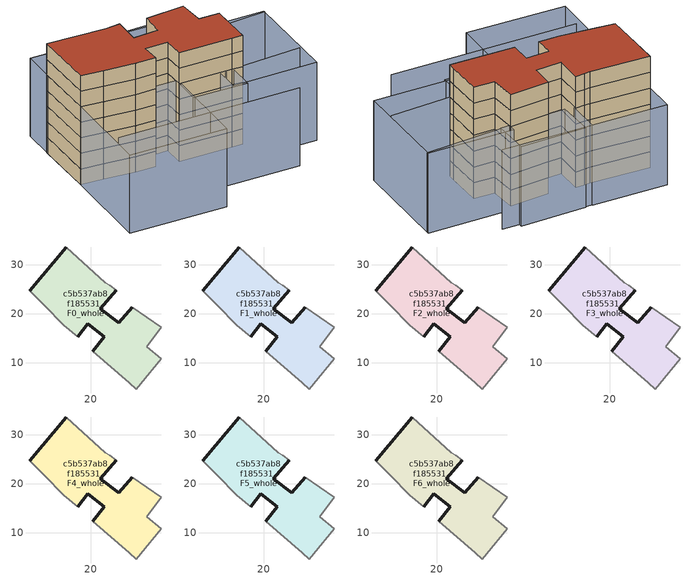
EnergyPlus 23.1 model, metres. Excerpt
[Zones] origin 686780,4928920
c5b537ab8f185531_F0_whole
 floor ground (EU_floor_Construction): 25.17,24.76 21.88,21.01 25.67,18.19 28.47,21.3 34.34,17.18 31.47,13.26 34.38,10.8 30.15,5.63 29.28,4.59 27.8,5.86 20.34,12.29 22.76,15.26 19.36,17.89 17.35,15.25 14.48,17.65 10.45,21.71 7.51,24.68 14.94,33.62 22.98,26.36 23.81,25.75 z0
 wall outside (EU_wall_Construction): 28.47,21.3 25.67,18.19 21.88,21.01 25.17,24.76 / 14.94,33.62 7.51,24.68 / 17.35,15.25 19.36,17.89 22.76,15.26 20.34,12.29 z0:3
 wall adiabatic (EU_wall_Construction): 25.17,24.76 23.81,25.75 22.98,26.36 14.94,33.62 / 7.51,24.68 10.45,21.71 14.48,17.65 17.35,15.25 / 20.34,12.29 27.8,5.86 29.28,4.59 30.15,5.63 34.38,10.8 31.47,13.26 34.34,17.18 28.47,21.3 z0:3
c5b537ab8f185531_F1_whole
 floor to c5b537ab8f185531_F0_whole (EU_floor_Construction): 25.17,24.76 21.88,21.01 25.67,18.19 28.47,21.3 34.34,17.18 31.47,13.26 34.38,10.8 30.15,5.63 29.28,4.59 27.8,5.86 20.34,12.29 22.76,15.26 19.36,17.89 17.35,15.25 14.48,17.65 10.45,21.71 7.51,24.68 14.94,33.62 22.98,26.36 23.81,25.75 z3
 wall outside (EU_wall_Construction): 28.47,21.3 25.67,18.19 21.88,21.01 25.17,24.76 / 14.94,33.62 7.51,24.68 / 17.35,15.25 19.36,17.89 22.76,15.26 20.34,12.29 z3:6
 wall adiabatic (EU_wall_Construction): 25.17,24.76 23.81,25.75 22.98,26.36 14.94,33.62 / 7.51,24.68 10.45,21.71 14.48,17.65 17.35,15.25 / 20.34,12.29 27.8,5.86 29.28,4.59 30.15,5.63 34.38,10.8 31.47,13.26 34.34,17.18 28.47,21.3 z3:6
c5b537ab8f185531_F2_whole
 floor to c5b537ab8f185531_F1_whole (EU_floor_Construction): 25.17,24.76 21.88,21.01 25.67,18.19 28.47,21.3 34.34,17.18 31.47,13.26 34.38,10.8 30.15,5.63 29.28,4.59 27.8,5.86 20.34,12.29 22.76,15.26 19.36,17.89 17.35,15.25 14.48,17.65 10.45,21.71 7.51,24.68 14.94,33.62 22.98,26.36 23.81,25.75 z6
 wall outside (EU_wall_Construction): 28.47,21.3 25.67,18.19 21.88,21.01 25.17,24.76 / 14.94,33.62 7.51,24.68 / 17.35,15.25 19.36,17.89 22.76,15.26 20.34,12.29 z6:9
 wall adiabatic (EU_wall_Construction): 25.17,24.76 23.81,25.75 22.98,26.36 14.94,33.62 / 7.51,24.68 10.45,21.71 14.48,17.65 17.35,15.25 / 20.34,12.29 27.8,5.86 29.28,4.59 30.15,5.63 34.38,10.8 31.47,13.26 34.34,17.18 28.47,21.3 z6:9
c5b537ab8f185531_F3_whole
 floor to c5b537ab8f185531_F2_whole (EU_floor_Construction): 25.17,24.76 21.88,21.01 25.67,18.19 28.47,21.3 34.34,17.18 31.47,13.26 34.38,10.8 30.15,5.63 29.28,4.59 27.8,5.86 20.34,12.29 22.76,15.26 19.36,17.89 17.35,15.25 14.48,17.65 10.45,21.71 7.51,24.68 14.94,33.62 22.98,26.36 23.81,25.75 z9
 wall outside (EU_wall_Construction): 28.47,21.3 25.67,18.19 21.88,21.01 25.17,24.76 / 14.94,33.62 7.51,24.68 / 17.35,15.25 19.36,17.89 22.76,15.26 20.34,12.29 z9:12
 wall adiabatic (EU_wall_Construction): 25.17,24.76 23.81,25.75 22.98,26.36 14.94,33.62 / 7.51,24.68 10.45,21.71 14.48,17.65 17.35,15.25 / 20.34,12.29 27.8,5.86 29.28,4.59 30.15,5.63 34.38,10.8 31.47,13.26 34.34,17.18 28.47,21.3 z9:12
c5b537ab8f185531_F4_whole
 floor to c5b537ab8f185531_F3_whole (EU_floor_Construction): 25.17,24.76 21.88,21.01 25.67,18.19 28.47,21.3 34.34,17.18 31.47,13.26 34.38,10.8 30.15,5.63 29.28,4.59 27.8,5.86 20.34,12.29 22.76,15.26 19.36,17.89 17.35,15.25 14.48,17.65 10.45,21.71 7.51,24.68 14.94,33.62 22.98,26.36 23.81,25.75 z12
 wall outside (EU_wall_Construction): 28.47,21.3 25.67,18.19 21.88,21.01 25.17,24.76 / 14.94,33.62 7.51,24.68 / 17.35,15.25 19.36,17.89 22.76,15.26 20.34,12.29 z12:15
 wall adiabatic (EU_wall_Construction): 25.17,24.76 23.81,25.75 22.98,26.36 14.94,33.62 / 7.51,24.68 10.45,21.71 14.48,17.65 17.35,15.25 / 20.34,12.29 27.8,5.86 29.28,4.59 30.15,5.63 34.38,10.8 31.47,13.26 34.34,17.18 28.47,21.3 z12:15
c5b537ab8f185531_F5_whole
 floor to c5b537ab8f185531_F4_whole (EU_floor_Construction): 25.17,24.76 21.88,21.01 25.67,18.19 28.47,21.3 34.34,17.18 31.47,13.26 34.38,10.8 30.15,5.63 29.28,4.59 27.8,5.86 20.34,12.29 22.76,15.26 19.36,17.89 17.35,15.25 14.48,17.65 10.45,21.71 7.51,24.68 14.94,33.62 22.98,26.36 23.81,25.75 z15
 wall outside (EU_wall_Construction): 28.47,21.3 25.67,18.19 21.88,21.01 25.17,24.76 / 14.94,33.62 7.51,24.68 / 17.35,15.25 19.36,17.89 22.76,15.26 20.34,12.29 z15:18
 wall adiabatic (EU_wall_Construction): 25.17,24.76 23.81,25.75 22.98,26.36 14.94,33.62 / 7.51,24.68 10.45,21.71 14.48,17.65 17.35,15.25 / 20.34,12.29 27.8,5.86 29.28,4.59 30.15,5.63 34.38,10.8 31.47,13.26 34.34,17.18 28.47,21.3 z15:18
c5b537ab8f185531_F6_whole
 floor to c5b537ab8f185531_F5_whole (EU_floor_Construction): 25.17,24.76 21.88,21.01 25.67,18.19 28.47,21.3 34.34,17.18 31.47,13.26 34.38,10.8 30.15,5.63 29.28,4.59 27.8,5.86 20.34,12.29 22.76,15.26 19.36,17.89 17.35,15.25 14.48,17.65 10.45,21.71 7.51,24.68 14.94,33.62 22.98,26.36 23.81,25.75 z18
 wall outside (EU_wall_Construction): 28.47,21.3 25.67,18.19 21.88,21.01 25.17,24.76 / 14.94,33.62 7.51,24.68 / 17.35,15.25 19.36,17.89 22.76,15.26 20.34,12.29 z18:21
 wall adiabatic (EU_wall_Construction): 25.17,24.76 23.81,25.75 22.98,26.36 14.94,33.62 / 7.51,24.68 10.45,21.71 14.48,17.65 17.35,15.25 / 20.34,12.29 27.8,5.86 29.28,4.59 30.15,5.63 34.38,10.8 31.47,13.26 34.34,17.18 28.47,21.3 z18:21
 roof outside (EU_roof_Construction): 30.15,5.63 34.38,10.8 31.47,13.26 34.34,17.18 28.47,21.3 25.67,18.19 21.88,21.01 25.17,24.76 23.81,25.75 22.98,26.36 14.94,33.62 7.51,24.68 10.45,21.71 14.48,17.65 17.35,15.25 19.36,17.89 22.76,15.26 20.34,12.29 27.8,5.86 29.28,4.59 z21
shading: 26.84,6.59 38.27,-2 / 0.61,15.15 26.49,-6.69 / 46.77,7.64 35.44,15.92 / 41.46,18.54 18.79,37.99 / 46.97,7.88 35.02,-6.32 / 35.02,-6.32 23.05,3.76 / 23.05,3.76 35,17.95 / 35,17.95 46.97,7.88 / 35.37,15.86 26,23.26 / 26,23.26 30.11,28.46 / 30.11,28.46 39.48,21.06 / 39.48,21.06 35.37,15.86 / 17.03,8.49 20.38,12.34 / 20.38,12.34 27.98,5.7 / 27.98,5.7 24.63,1.86 / 24.63,1.86 17.03,8.49 / 9.9,-0.3 -3.82,11.48 / -3.82,11.48 7.51,24.68 / 7.51,24.68 21.23,12.9 / 21.23,12.9 9.9,-0.3 / 18.72,38.11 29.11,29.26 / 29.11,29.26 25.1,24.56 / 25.1,24.56 14.72,33.4 / 14.72,33.4 18.72,38.11 z0:15
[Building]
EU S2 Campaign: North Axis=0; Terrain=City; Solar Distribution=FullExterior
[Site:Location]
Bologna: Latitude=44.5; Longitude=11.25; Time Zone=1; Elevation=37
[SizingPeriod:WeatherFileDays]
AnnualSizingPeriod: Begin Month=1; Begin Day of Month=1; End Month=12; End Day of Month=31; Day of Week for Start Day=Monday; Use Weather File Daylight Saving Period=No; Use Weather File Rain and Snow Indicators=No
[MATERIAL]
EU_InternalMass_Material: Roughness=MediumRough; Thickness=0.1; Conductivity=1; Density=1800; Specific Heat=900; Thermal Absorptance=0.9; Solar Absorptance=0.7; Visible Absorptance=0.7
[MATERIAL:NOMASS] Roughness=MediumRough; Thermal Absorptance=0.9; Solar Absorptance=0.7; Visible Absorptance=0.7
Name | Thermal Resistance
EU_wall_NoMass | 0.905828
EU_roof_NoMass | 0.37593
EU_floor_NoMass | 0.67114
[CONSTRUCTION]
EU_wall_Construction: EU_wall_NoMass
EU_roof_Construction: EU_roof_NoMass
EU_floor_Construction: EU_floor_NoMass
EU_InternalMass_Construction: EU_InternalMass_Material
[ZONE] Type=1; Multiplier=1; Ceiling Height=autocalculate; Floor Area=autocalculate; Part of Total Floor Area=Yes
Name | Volume
c5b537ab8f185531_F0_whole | 920.002
c5b537ab8f185531_F1_whole; c5b537ab8f185531_F2_whole; c5b537ab8f185531_F3_whole; c5b537ab8f185531_F4_whole; c5b537ab8f185531_F5_whole; c5b537ab8f185531_F6_whole | 920.005
[INTERNALMASS] Construction=EU_InternalMass_Construction; Surface Area=306.668
Name | Zone or ZoneList
c5b537ab8f185531_F0_whole_EU_InternalMass | c5b537ab8f185531_F0_whole
c5b537ab8f185531_F1_whole_EU_InternalMass | c5b537ab8f185531_F1_whole
c5b537ab8f185531_F2_whole_EU_InternalMass | c5b537ab8f185531_F2_whole
c5b537ab8f185531_F3_whole_EU_InternalMass | c5b537ab8f185531_F3_whole
c5b537ab8f185531_F4_whole_EU_InternalMass | c5b537ab8f185531_F4_whole
c5b537ab8f185531_F5_whole_EU_InternalMass | c5b537ab8f185531_F5_whole
c5b537ab8f185531_F6_whole_EU_InternalMass | c5b537ab8f185531_F6_whole
[OTHEREQUIPMENT] Fuel Type=Electricity; Design Level Calculation Method=Watts/Area; Power per Zone Floor Area=1; Fraction Latent=0; Fraction Radiant=0; Fraction Lost=0; Carbon Dioxide Generation Rate=0; EndUse Subcategory=EU_Step8_InternalGains
Name | Zone or ZoneList or Space or SpaceList | Schedule
EU_Step8_InternalGain_c5b537ab8f185531_F0_whole_f000 | c5b537ab8f185531_F0_whole | EU_Step8_GainSchedule_c5b537ab8f185531_F0_whole_f000
EU_Step8_InternalGain_c5b537ab8f185531_F1_whole_f000 | c5b537ab8f185531_F1_whole | EU_Step8_GainSchedule_c5b537ab8f185531_F1_whole_f000
EU_Step8_InternalGain_c5b537ab8f185531_F2_whole_f000 | c5b537ab8f185531_F2_whole | EU_Step8_GainSchedule_c5b537ab8f185531_F2_whole_f000
EU_Step8_InternalGain_c5b537ab8f185531_F3_whole_f000 | c5b537ab8f185531_F3_whole | EU_Step8_GainSchedule_c5b537ab8f185531_F3_whole_f000
EU_Step8_InternalGain_c5b537ab8f185531_F4_whole_f000 | c5b537ab8f185531_F4_whole | EU_Step8_GainSchedule_c5b537ab8f185531_F4_whole_f000
EU_Step8_InternalGain_c5b537ab8f185531_F5_whole_f000 | c5b537ab8f185531_F5_whole | EU_Step8_GainSchedule_c5b537ab8f185531_F5_whole_f000
EU_Step8_InternalGain_c5b537ab8f185531_F6_whole_f000 | c5b537ab8f185531_F6_whole | EU_Step8_GainSchedule_c5b537ab8f185531_F6_whole_f000
[ZONEVENTILATION:DESIGNFLOWRATE] Schedule=EU_AlwaysOn; Design Flow Rate Calculation Method=AirChanges/Hour; Air Changes per Hour=0.73129; Ventilation Type=Natural; Fan Pressure Rise=0; Fan Total Efficiency=1; Constant Term Coefficient=1; Temperature Term Coefficient=0; Velocity Term Coefficient=0; Velocity Squared Term Coefficient=0; Minimum Indoor Temperature=-100; Maximum Indoor Temperature=100; Delta Temperature=-100; Minimum Outdoor Temperature=-100; Maximum Outdoor Temperature=100; Maximum Wind Speed=40
Name | Zone or ZoneList or Space or SpaceList
EU_ConstantAir_c5b537ab8f185531_F0_whole | c5b537ab8f185531_F0_whole
EU_ConstantAir_c5b537ab8f185531_F1_whole | c5b537ab8f185531_F1_whole
EU_ConstantAir_c5b537ab8f185531_F2_whole | c5b537ab8f185531_F2_whole
EU_ConstantAir_c5b537ab8f185531_F3_whole | c5b537ab8f185531_F3_whole
EU_ConstantAir_c5b537ab8f185531_F4_whole | c5b537ab8f185531_F4_whole
EU_ConstantAir_c5b537ab8f185531_F5_whole | c5b537ab8f185531_F5_whole
EU_ConstantAir_c5b537ab8f185531_F6_whole | c5b537ab8f185531_F6_whole
[HVACTEMPLATE:THERMOSTAT] Constant Heating Setpoint=20; Constant Cooling Setpoint=50
EU_HeatOnly_c5b537ab8f185531_F0_whole; EU_HeatOnly_c5b537ab8f185531_F1_whole; EU_HeatOnly_c5b537ab8f185531_F2_whole; EU_HeatOnly_c5b537ab8f185531_F3_whole; EU_HeatOnly_c5b537ab8f185531_F4_whole; EU_HeatOnly_c5b537ab8f185531_F5_whole; EU_HeatOnly_c5b537ab8f185531_F6_whole
[HVACTEMPLATE:ZONE:IDEALLOADSAIRSYSTEM] System Availability Schedule=EU_AlwaysOn; Maximum Heating Supply Air Temperature=50; Minimum Cooling Supply Air Temperature=13; Maximum Heating Supply Air Humidity Ratio=0.0156; Minimum Cooling Supply Air Humidity Ratio=0.0077; Heating Limit=NoLimit; Cooling Limit=NoLimit; Heating Availability Schedule=EU_AlwaysOn; Cooling Availability Schedule=EU_CoolingOff; Dehumidification Control Type=ConstantSensibleHeatRatio; Cooling Sensible Heat Ratio=0.7; Dehumidification Setpoint=60; Humidification Control Type=None; Humidification Setpoint=30; Outdoor Air Method=None; Outdoor Air Flow Rate per Person=0.00944; Outdoor Air Flow Rate per Zone Floor Area=0; Outdoor Air Flow Rate per Zone=0; Demand Controlled Ventilation Type=None; Outdoor Air Economizer Type=NoEconomizer; Heat Recovery Type=None; Sensible Heat Recovery Effectiveness=0.7; Latent Heat Recovery Effectiveness=0.65
Name | Template Thermostat
c5b537ab8f185531_F0_whole | EU_HeatOnly_c5b537ab8f185531_F0_whole
c5b537ab8f185531_F1_whole | EU_HeatOnly_c5b537ab8f185531_F1_whole
c5b537ab8f185531_F2_whole | EU_HeatOnly_c5b537ab8f185531_F2_whole
c5b537ab8f185531_F3_whole | EU_HeatOnly_c5b537ab8f185531_F3_whole
c5b537ab8f185531_F4_whole | EU_HeatOnly_c5b537ab8f185531_F4_whole
c5b537ab8f185531_F5_whole | EU_HeatOnly_c5b537ab8f185531_F5_whole
c5b537ab8f185531_F6_whole | EU_HeatOnly_c5b537ab8f185531_F6_whole
[SIZING:ZONE] Zone Cooling Design Supply Air Temperature Input Method=SupplyAirTemperature; Zone Cooling Design Supply Air Temperature=13; Zone Heating Design Supply Air Temperature Input Method=SupplyAirTemperature; Zone Heating Design Supply Air Temperature=50; Zone Cooling Design Supply Air Humidity Ratio=0.008; Zone Heating Design Supply Air Humidity Ratio=0.008; Cooling Design Air Flow Method=DesignDay; Cooling Design Air Flow Rate=0; Cooling Minimum Air Flow per Zone Floor Area=0.000762; Cooling Minimum Air Flow=0; Cooling Minimum Air Flow Fraction=0.2; Heating Design Air Flow Method=DesignDay; Heating Design Air Flow Rate=0; Heating Maximum Air Flow per Zone Floor Area=0.002032; Heating Maximum Air Flow=0.141576; Heating Maximum Air Flow Fraction=0.3; Account for Dedicated Outdoor Air System=No; Dedicated Outdoor Air System Control Strategy=NeutralSupplyAir; Dedicated Outdoor Air Low Setpoint Temperature for Design=autosize; Dedicated Outdoor Air High Setpoint Temperature for Design=autosize; Zone Load Sizing Method=Sensible Load Only No Latent Load; Zone Latent Cooling Design Supply Air Humidity Ratio Input Method=HumidityRatioDifference; Zone Cooling Design Supply Air Humidity Ratio Difference=0.005; Zone Latent Heating Design Supply Air Humidity Ratio Input Method=HumidityRatioDifference; Zone Humidification Design Supply Air Humidity Ratio Difference=0.005
c5b537ab8f185531_F0_whole; c5b537ab8f185531_F1_whole; c5b537ab8f185531_F2_whole; c5b537ab8f185531_F3_whole; c5b537ab8f185531_F4_whole; c5b537ab8f185531_F5_whole; c5b537ab8f185531_F6_whole
[SCHEDULE:CONSTANT]
Name | Hourly Value
EU_AlwaysOn | 1
EU_CoolingOff | 0
[SCHEDULE:FILE] Column Number=1; Rows to Skip at Top=0; Number of Hours of Data=8760; Column Separator=Comma; Interpolate to Timestep=No; Minutes per Item=60; Adjust Schedule for Daylight Savings=Yes
Name | File
EU_Step8_GainSchedule_c5b537ab8f185531_F0_whole_f000 | ../../schedules/c5b537ab8f185531/c5b537ab8f185531_F0_whole_f000_gain.csv
EU_Step8_GainSchedule_c5b537ab8f185531_F1_whole_f000 | ../../schedules/c5b537ab8f185531/c5b537ab8f185531_F1_whole_f000_gain.csv
EU_Step8_GainSchedule_c5b537ab8f185531_F2_whole_f000 | ../../schedules/c5b537ab8f185531/c5b537ab8f185531_F2_whole_f000_gain.csv
EU_Step8_GainSchedule_c5b537ab8f185531_F3_whole_f000 | ../../schedules/c5b537ab8f185531/c5b537ab8f185531_F3_whole_f000_gain.csv
EU_Step8_GainSchedule_c5b537ab8f185531_F4_whole_f000 | ../../schedules/c5b537ab8f185531/c5b537ab8f185531_F4_whole_f000_gain.csv
EU_Step8_GainSchedule_c5b537ab8f185531_F5_whole_f000 | ../../schedules/c5b537ab8f185531/c5b537ab8f185531_F5_whole_f000_gain.csv
EU_Step8_GainSchedule_c5b537ab8f185531_F6_whole_f000 | ../../schedules/c5b537ab8f185531/c5b537ab8f185531_F6_whole_f000_gain.csv
